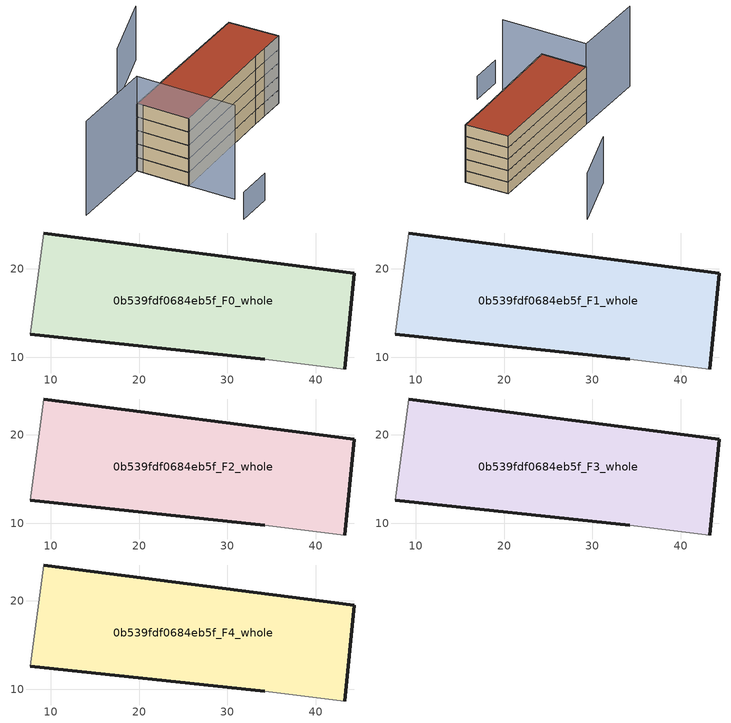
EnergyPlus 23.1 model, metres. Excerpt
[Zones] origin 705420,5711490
0b539fdf0684eb5f_F0_whole
 floor ground (EU_floor_Construction): 43.29,8.68 44.34,19.51 9.22,24.07 7.7,12.62 34.24,9.79 z0
 wall outside (EU_wall_Construction): 9.22,24.07 44.34,19.51 43.29,8.68 / 34.24,9.79 7.7,12.62 z0:3
 wall adiabatic (EU_wall_Construction): 43.29,8.68 34.24,9.79 / 7.7,12.62 9.22,24.07 z0:3
0b539fdf0684eb5f_F1_whole
 floor to 0b539fdf0684eb5f_F0_whole (EU_floor_Construction): 43.28,8.68 44.34,19.51 9.22,24.07 7.7,12.62 34.24,9.79 z3
 wall outside (EU_wall_Construction): 9.22,24.07 44.34,19.51 43.29,8.68 / 34.24,9.79 7.7,12.62 z3:6
 wall adiabatic (EU_wall_Construction): 43.29,8.68 34.24,9.79 / 7.7,12.62 9.22,24.07 z3:6
0b539fdf0684eb5f_F2_whole
 floor to 0b539fdf0684eb5f_F1_whole (EU_floor_Construction): 43.28,8.68 44.34,19.51 9.22,24.07 7.7,12.62 34.24,9.79 z6
 wall outside (EU_wall_Construction): 9.22,24.07 44.34,19.51 43.29,8.68 / 34.24,9.79 7.7,12.62 z6:9
 wall adiabatic (EU_wall_Construction): 43.29,8.68 34.24,9.79 / 7.7,12.62 9.22,24.07 z6:9
0b539fdf0684eb5f_F3_whole
 floor to 0b539fdf0684eb5f_F2_whole (EU_floor_Construction): 43.28,8.68 44.34,19.51 9.22,24.07 7.7,12.62 34.24,9.79 z9
 wall outside (EU_wall_Construction): 9.22,24.07 44.34,19.51 43.29,8.68 / 34.24,9.79 7.7,12.62 z9:12
 wall adiabatic (EU_wall_Construction): 43.29,8.68 34.24,9.79 / 7.7,12.62 9.22,24.07 z9:12
0b539fdf0684eb5f_F4_whole
 floor to 0b539fdf0684eb5f_F3_whole (EU_floor_Construction): 43.28,8.68 44.34,19.51 9.22,24.07 7.7,12.62 34.24,9.79 z12
 wall outside (EU_wall_Construction): 9.22,24.07 44.34,19.51 43.29,8.68 / 34.24,9.79 7.7,12.62 z12:15
 wall adiabatic (EU_wall_Construction): 43.29,8.68 34.24,9.79 / 7.7,12.62 9.22,24.07 z12:15
 roof outside (EU_roof_Construction): 44.34,19.51 43.29,8.68 34.24,9.79 7.7,12.62 9.22,24.07 z15
shading: 34.23,9.8 43.28,8.68 z0:15; 47.94,40.31 31.65,37.42 z0:12; 0.17,-1.85 8.34,-2.83 z0:6; -10.08,26.62 9.22,24.07 / 9.22,24.07 6.37,2.53 z0:21
[Building]
EU S2 Campaign: North Axis=0; Terrain=City; Solar Distribution=FullExterior
[Site:Location]
London: Latitude=51.5; Longitude=-0.5; Time Zone=0; Elevation=25
[SizingPeriod:WeatherFileDays]
AnnualSizingPeriod: Begin Month=1; Begin Day of Month=1; End Month=12; End Day of Month=31; Day of Week for Start Day=Monday; Use Weather File Daylight Saving Period=No; Use Weather File Rain and Snow Indicators=No
[MATERIAL]
EU_InternalMass_Material: Roughness=MediumRough; Thickness=0.1; Conductivity=1; Density=1800; Specific Heat=900; Thermal Absorptance=0.9; Solar Absorptance=0.7; Visible Absorptance=0.7
[MATERIAL:NOMASS] Roughness=MediumRough; Thermal Absorptance=0.9; Solar Absorptance=0.7; Visible Absorptance=0.7
Name | Thermal Resistance
EU_wall_NoMass | 1.04674
EU_roof_NoMass | 4.32442
EU_floor_NoMass | 2.04616
[CONSTRUCTION]
EU_wall_Construction: EU_wall_NoMass
EU_roof_Construction: EU_roof_NoMass
EU_floor_Construction: EU_floor_NoMass
EU_InternalMass_Construction: EU_InternalMass_Material
[ZONE] Type=1; Multiplier=1; Ceiling Height=autocalculate; Volume=1191.76; Floor Area=autocalculate; Part of Total Floor Area=Yes
0b539fdf0684eb5f_F0_whole; 0b539fdf0684eb5f_F1_whole; 0b539fdf0684eb5f_F2_whole; 0b539fdf0684eb5f_F3_whole; 0b539fdf0684eb5f_F4_whole
[INTERNALMASS] Construction=EU_InternalMass_Construction; Surface Area=397.255
Name | Zone or ZoneList
0b539fdf0684eb5f_F0_whole_EU_InternalMass | 0b539fdf0684eb5f_F0_whole
0b539fdf0684eb5f_F1_whole_EU_InternalMass | 0b539fdf0684eb5f_F1_whole
0b539fdf0684eb5f_F2_whole_EU_InternalMass | 0b539fdf0684eb5f_F2_whole
0b539fdf0684eb5f_F3_whole_EU_InternalMass | 0b539fdf0684eb5f_F3_whole
0b539fdf0684eb5f_F4_whole_EU_InternalMass | 0b539fdf0684eb5f_F4_whole
[OTHEREQUIPMENT] Fuel Type=Electricity; Design Level Calculation Method=Watts/Area; Power per Zone Floor Area=1; Fraction Latent=0; Fraction Radiant=0; Fraction Lost=0; Carbon Dioxide Generation Rate=0; EndUse Subcategory=EU_Step8_InternalGains
Name | Zone or ZoneList or Space or SpaceList | Schedule
EU_Step8_InternalGain_0b539fdf0684eb5f_F0_whole_f000 | 0b539fdf0684eb5f_F0_whole | EU_Step8_GainSchedule_0b539fdf0684eb5f_F0_whole_f000
EU_Step8_InternalGain_0b539fdf0684eb5f_F1_whole_f000 | 0b539fdf0684eb5f_F1_whole | EU_Step8_GainSchedule_0b539fdf0684eb5f_F1_whole_f000
EU_Step8_InternalGain_0b539fdf0684eb5f_F2_whole_f000 | 0b539fdf0684eb5f_F2_whole | EU_Step8_GainSchedule_0b539fdf0684eb5f_F2_whole_f000
EU_Step8_InternalGain_0b539fdf0684eb5f_F3_whole_f000 | 0b539fdf0684eb5f_F3_whole | EU_Step8_GainSchedule_0b539fdf0684eb5f_F3_whole_f000
EU_Step8_InternalGain_0b539fdf0684eb5f_F4_whole_f000 | 0b539fdf0684eb5f_F4_whole | EU_Step8_GainSchedule_0b539fdf0684eb5f_F4_whole_f000
[ZONEVENTILATION:DESIGNFLOWRATE] Schedule=EU_AlwaysOn; Design Flow Rate Calculation Method=AirChanges/Hour; Air Changes per Hour=0.488719; Ventilation Type=Natural; Fan Pressure Rise=0; Fan Total Efficiency=1; Constant Term Coefficient=1; Temperature Term Coefficient=0; Velocity Term Coefficient=0; Velocity Squared Term Coefficient=0; Minimum Indoor Temperature=-100; Maximum Indoor Temperature=100; Delta Temperature=-100; Minimum Outdoor Temperature=-100; Maximum Outdoor Temperature=100; Maximum Wind Speed=40
Name | Zone or ZoneList or Space or SpaceList
EU_ConstantAir_0b539fdf0684eb5f_F0_whole | 0b539fdf0684eb5f_F0_whole
EU_ConstantAir_0b539fdf0684eb5f_F1_whole | 0b539fdf0684eb5f_F1_whole
EU_ConstantAir_0b539fdf0684eb5f_F2_whole | 0b539fdf0684eb5f_F2_whole
EU_ConstantAir_0b539fdf0684eb5f_F3_whole | 0b539fdf0684eb5f_F3_whole
EU_ConstantAir_0b539fdf0684eb5f_F4_whole | 0b539fdf0684eb5f_F4_whole
[HVACTEMPLATE:THERMOSTAT] Constant Heating Setpoint=20; Constant Cooling Setpoint=50
EU_HeatOnly_0b539fdf0684eb5f_F0_whole; EU_HeatOnly_0b539fdf0684eb5f_F1_whole; EU_HeatOnly_0b539fdf0684eb5f_F2_whole; EU_HeatOnly_0b539fdf0684eb5f_F3_whole; EU_HeatOnly_0b539fdf0684eb5f_F4_whole
[HVACTEMPLATE:ZONE:IDEALLOADSAIRSYSTEM] System Availability Schedule=EU_AlwaysOn; Maximum Heating Supply Air Temperature=50; Minimum Cooling Supply Air Temperature=13; Maximum Heating Supply Air Humidity Ratio=0.0156; Minimum Cooling Supply Air Humidity Ratio=0.0077; Heating Limit=NoLimit; Cooling Limit=NoLimit; Heating Availability Schedule=EU_AlwaysOn; Cooling Availability Schedule=EU_CoolingOff; Dehumidification Control Type=ConstantSensibleHeatRatio; Cooling Sensible Heat Ratio=0.7; Dehumidification Setpoint=60; Humidification Control Type=None; Humidification Setpoint=30; Outdoor Air Method=None; Outdoor Air Flow Rate per Person=0.00944; Outdoor Air Flow Rate per Zone Floor Area=0; Outdoor Air Flow Rate per Zone=0; Demand Controlled Ventilation Type=None; Outdoor Air Economizer Type=NoEconomizer; Heat Recovery Type=None; Sensible Heat Recovery Effectiveness=0.7; Latent Heat Recovery Effectiveness=0.65
Name | Template Thermostat
0b539fdf0684eb5f_F0_whole | EU_HeatOnly_0b539fdf0684eb5f_F0_whole
0b539fdf0684eb5f_F1_whole | EU_HeatOnly_0b539fdf0684eb5f_F1_whole
0b539fdf0684eb5f_F2_whole | EU_HeatOnly_0b539fdf0684eb5f_F2_whole
0b539fdf0684eb5f_F3_whole | EU_HeatOnly_0b539fdf0684eb5f_F3_whole
0b539fdf0684eb5f_F4_whole | EU_HeatOnly_0b539fdf0684eb5f_F4_whole
[SIZING:ZONE] Zone Cooling Design Supply Air Temperature Input Method=SupplyAirTemperature; Zone Cooling Design Supply Air Temperature=13; Zone Heating Design Supply Air Temperature Input Method=SupplyAirTemperature; Zone Heating Design Supply Air Temperature=50; Zone Cooling Design Supply Air Humidity Ratio=0.008; Zone Heating Design Supply Air Humidity Ratio=0.008; Cooling Design Air Flow Method=DesignDay; Cooling Design Air Flow Rate=0; Cooling Minimum Air Flow per Zone Floor Area=0.000762; Cooling Minimum Air Flow=0; Cooling Minimum Air Flow Fraction=0.2; Heating Design Air Flow Method=DesignDay; Heating Design Air Flow Rate=0; Heating Maximum Air Flow per Zone Floor Area=0.002032; Heating Maximum Air Flow=0.141576; Heating Maximum Air Flow Fraction=0.3; Account for Dedicated Outdoor Air System=No; Dedicated Outdoor Air System Control Strategy=NeutralSupplyAir; Dedicated Outdoor Air Low Setpoint Temperature for Design=autosize; Dedicated Outdoor Air High Setpoint Temperature for Design=autosize; Zone Load Sizing Method=Sensible Load Only No Latent Load; Zone Latent Cooling Design Supply Air Humidity Ratio Input Method=HumidityRatioDifference; Zone Cooling Design Supply Air Humidity Ratio Difference=0.005; Zone Latent Heating Design Supply Air Humidity Ratio Input Method=HumidityRatioDifference; Zone Humidification Design Supply Air Humidity Ratio Difference=0.005
0b539fdf0684eb5f_F0_whole; 0b539fdf0684eb5f_F1_whole; 0b539fdf0684eb5f_F2_whole; 0b539fdf0684eb5f_F3_whole; 0b539fdf0684eb5f_F4_whole
[SCHEDULE:CONSTANT]
Name | Hourly Value
EU_AlwaysOn | 1
EU_CoolingOff | 0
[SCHEDULE:FILE] Column Number=1; Rows to Skip at Top=0; Number of Hours of Data=8760; Column Separator=Comma; Interpolate to Timestep=No; Minutes per Item=60; Adjust Schedule for Daylight Savings=Yes
Name | File
EU_Step8_GainSchedule_0b539fdf0684eb5f_F0_whole_f000 | ../../schedules/0b539fdf0684eb5f/0b539fdf0684eb5f_F0_whole_f000_gain.csv
EU_Step8_GainSchedule_0b539fdf0684eb5f_F1_whole_f000 | ../../schedules/0b539fdf0684eb5f/0b539fdf0684eb5f_F1_whole_f000_gain.csv
EU_Step8_GainSchedule_0b539fdf0684eb5f_F2_whole_f000 | ../../schedules/0b539fdf0684eb5f/0b539fdf0684eb5f_F2_whole_f000_gain.csv
EU_Step8_GainSchedule_0b539fdf0684eb5f_F3_whole_f000 | ../../schedules/0b539fdf0684eb5f/0b539fdf0684eb5f_F3_whole_f000_gain.csv
EU_Step8_GainSchedule_0b539fdf0684eb5f_F4_whole_f000 | ../../schedules/0b539fdf0684eb5f/0b539fdf0684eb5f_F4_whole_f000_gain.csv
